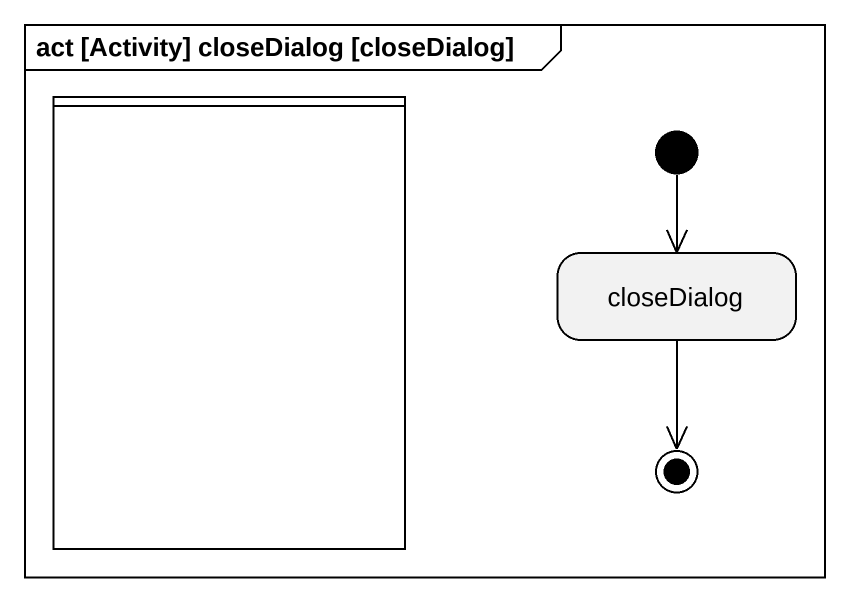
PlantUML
@startuml
mainframe act [Activity] closeDialog [closeDialog]
hide empty description
state " " as lane1 <<partition>>
state closeDialog
[*] --> closeDialog
closeDialog --> [*]
@enduml
